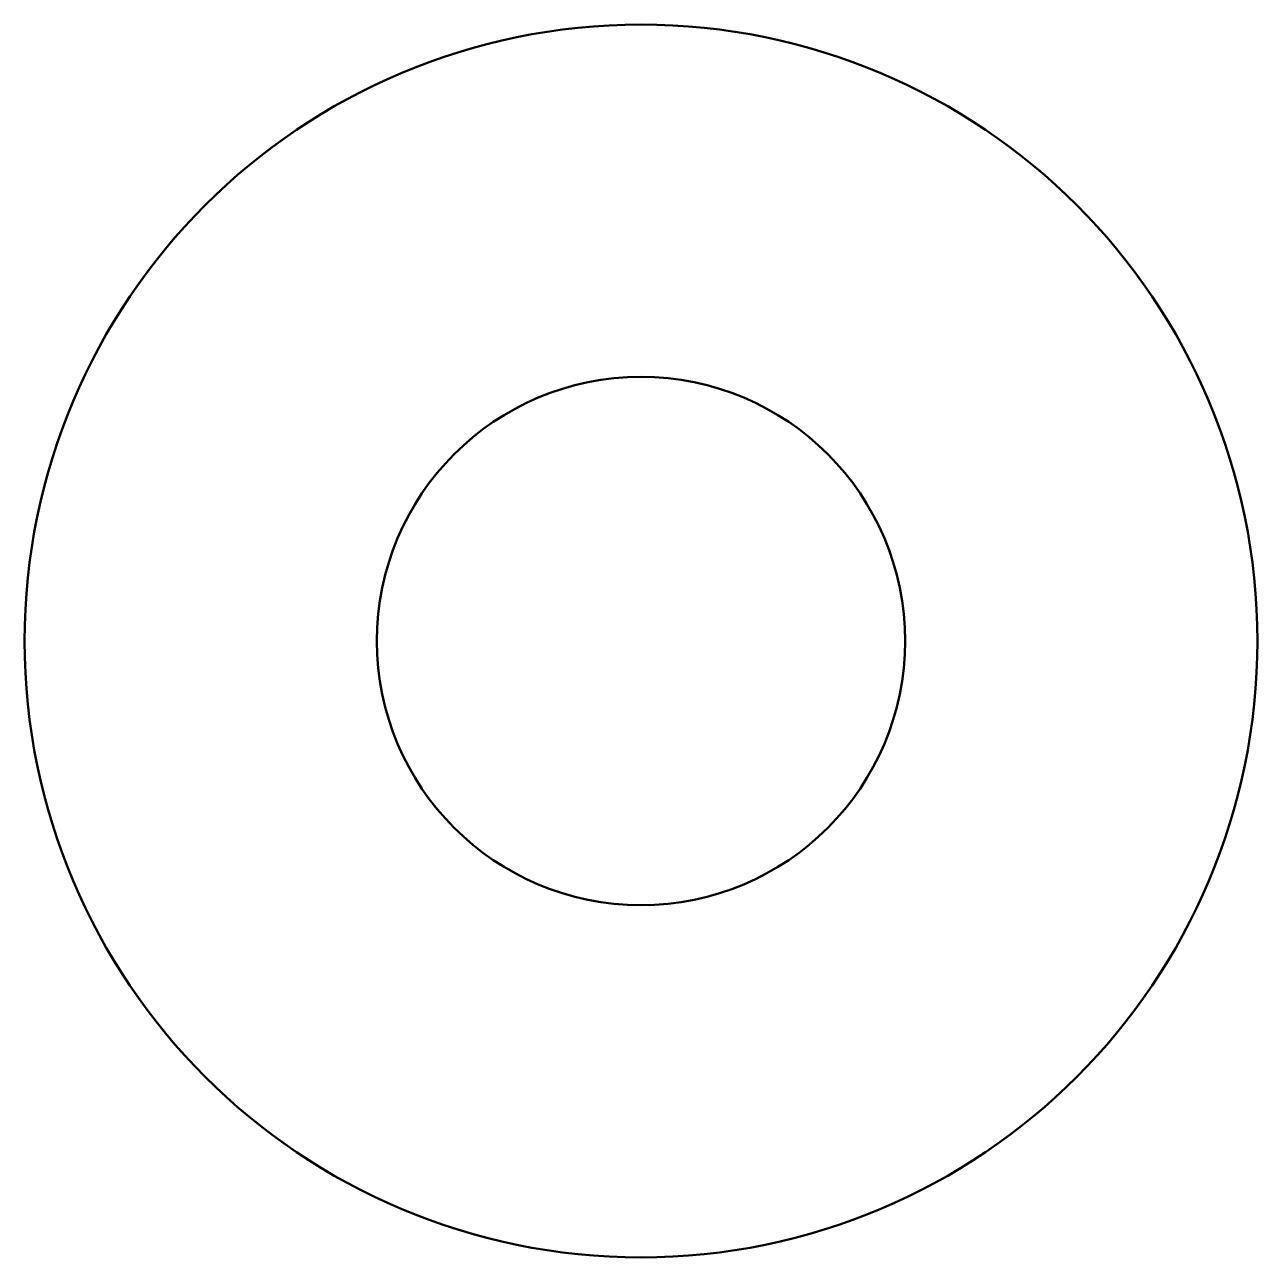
# Model space of a CAD drawing. Header units: millimetres. Extents: x 66.3 to 136.3, y 64.2 to 134.2.
import ezdxf

# ---------------------------------------------------------------- set-up
doc = ezdxf.new("R2010")
doc.units = ezdxf.units.MM
doc.layers.add('Visible (ISO)', color=7, linetype='Continuous', lineweight=50)

msp = doc.modelspace()

# ---------------------------------------------------------------- linework, layer by layer
at = {"layer": 'Visible (ISO)'}
for radius in [35, 15]:
    msp.add_circle((101.3245, 99.2053), radius, dxfattribs=at)

doc.saveas('drawing.dxf')
